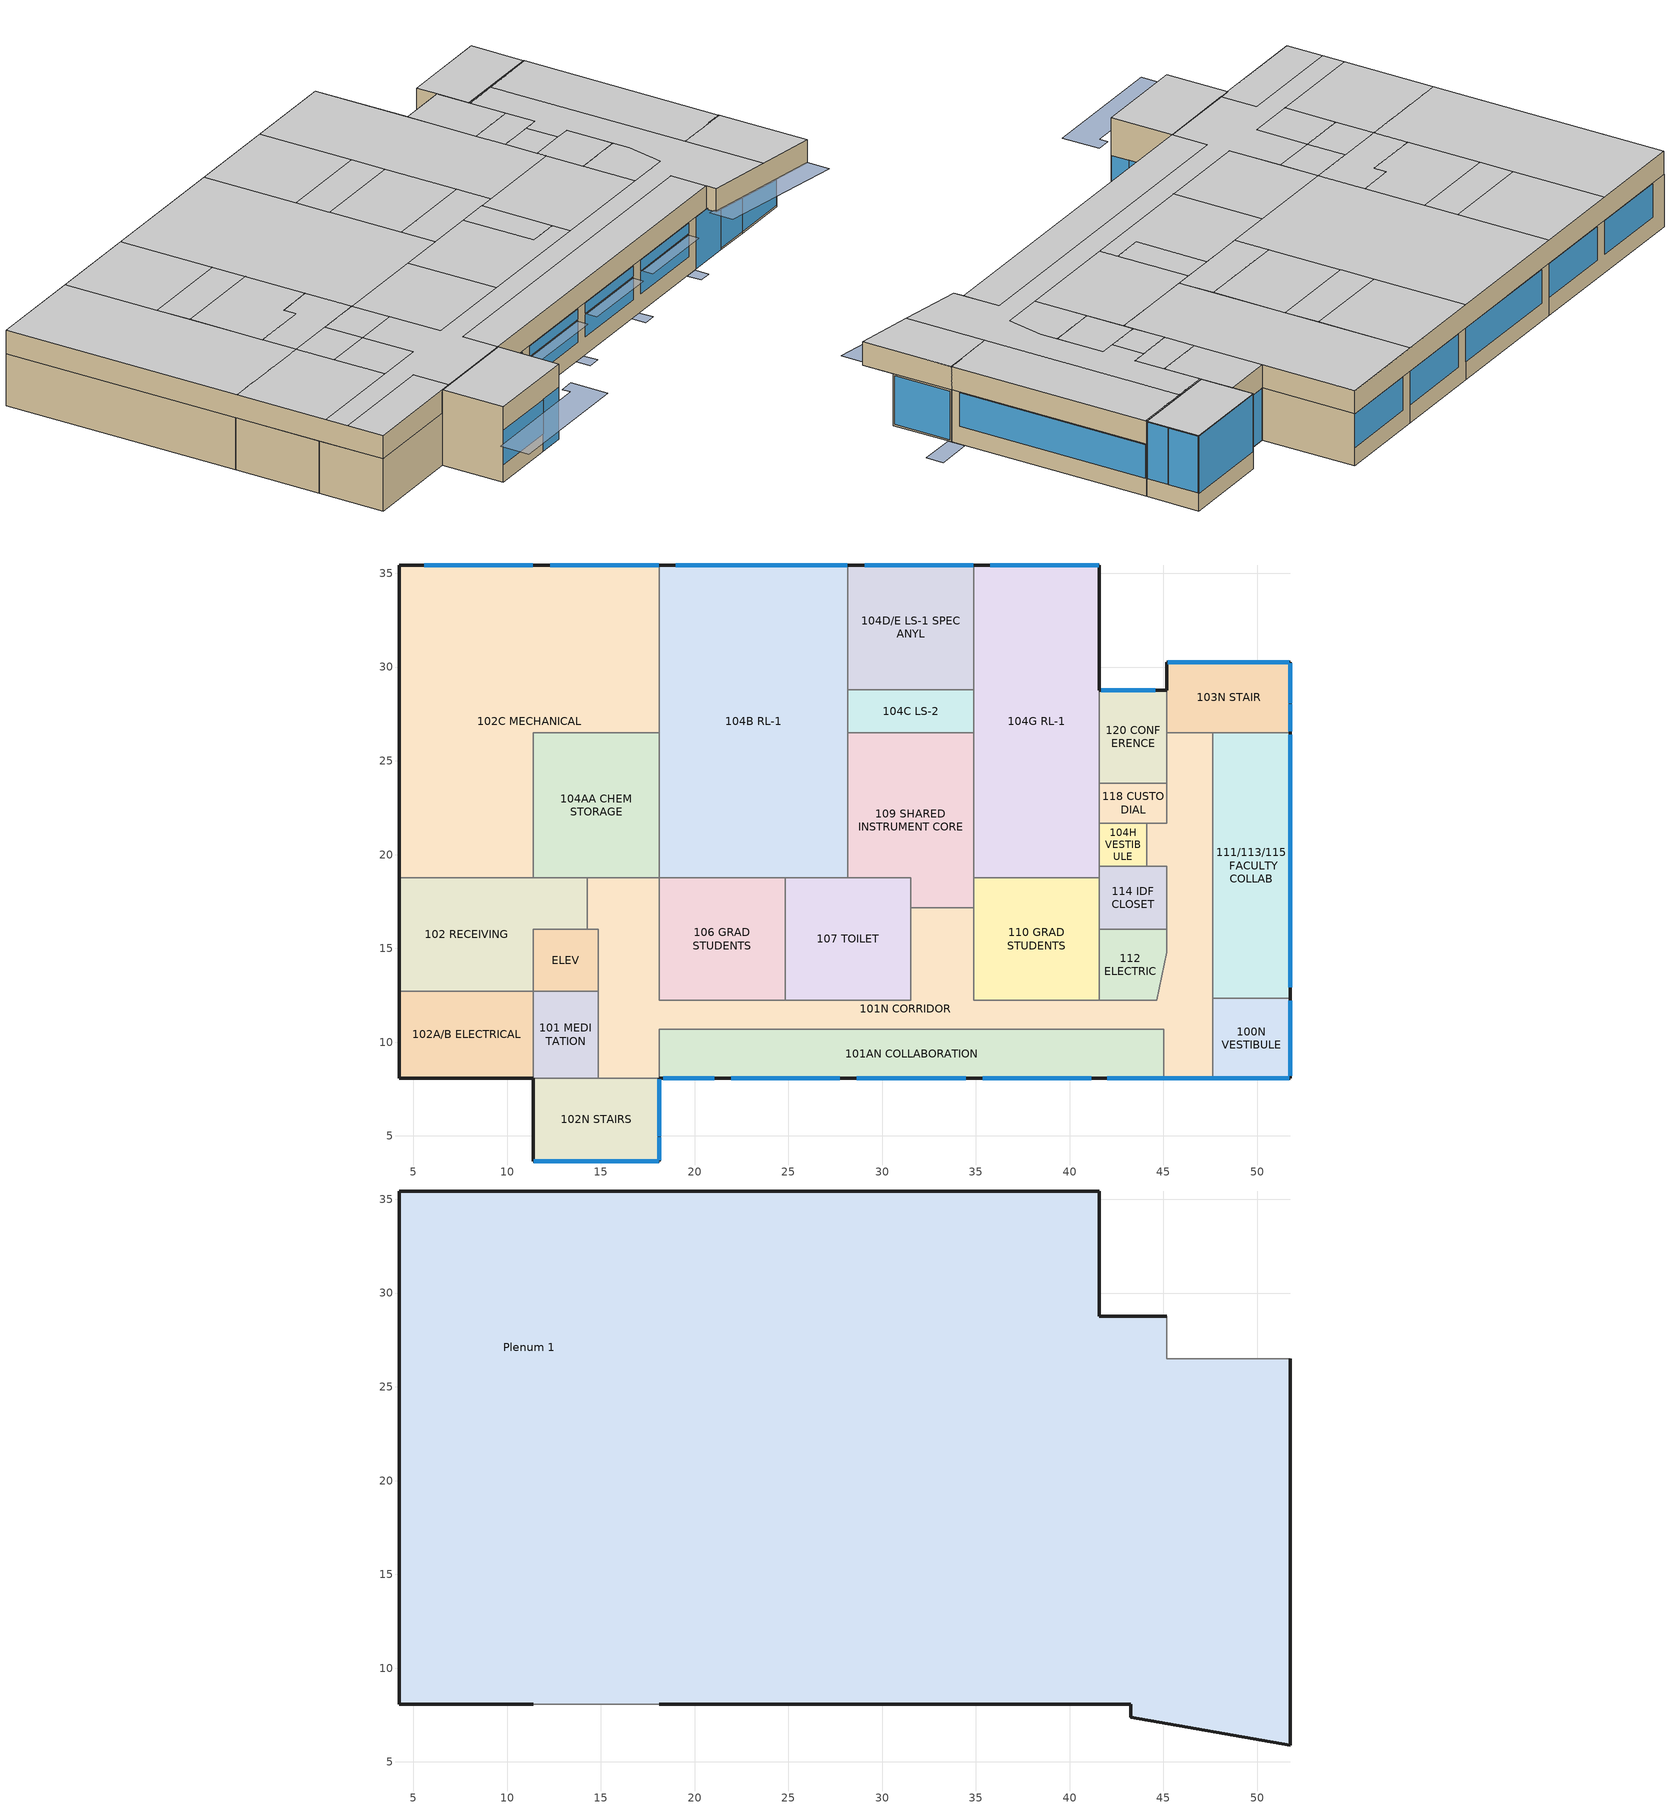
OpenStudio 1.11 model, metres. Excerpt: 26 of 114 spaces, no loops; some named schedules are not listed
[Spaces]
102N STAIRS
 floor ground: 18.11,8.09 18.11,3.66 11.41,3.66 11.41,8.09 z0
 wall outside: 11.41,8.09 11.41,3.66 18.11,3.66 18.11,8.09 z0:5.28
 wall to 101 MEDITATION: 14.85,8.09 11.41,8.09 z0:3.66
 wall to 101N CORRIDOR: 18.11,8.09 14.85,8.09 z0:3.66
 wall to Plenum 1: 18.11,8.09 11.41,8.09 z3.66:5.28
 window: 11.42,3.66 16.2,3.66 z1.23:3.64; 16.22,3.66 18.1,3.66 z0.01:3.64; 18.11,3.71 18.11,4.93 / 18.11,4.98 18.11,8.04 z0.1:2.64
 ceiling to 202N STAIR: 18.11,3.66 18.11,8.09 11.41,8.09 11.41,3.66 z5.28
102A/B ELECTRICAL
 floor ground: 11.41,12.72 11.41,8.09 4.24,8.09 4.24,12.72 z0
 wall outside: 4.24,12.72 4.24,8.09 11.41,8.09 z0:3.66
 wall to 102 RECEIVING: 11.41,12.72 4.24,12.72 z0:3.66
 wall to 101 MEDITATION: 11.41,8.09 11.41,12.72 z0:3.66
101 MEDITATION
 floor ground: 14.85,12.72 14.85,8.09 11.41,8.09 11.41,12.72 z0
 wall to ELEV: 14.85,12.72 11.41,12.72 z0:3.66
 wall to 101N CORRIDOR: 14.85,8.09 14.85,12.72 z0:3.66
101N CORRIDOR
 floor ground: 47.62,26.49 47.62,8.09 45.02,8.09 45.02,10.68 18.11,10.68 18.11,8.09 14.85,8.09 14.85,16.02 14.29,16.02 14.29,18.76 18.11,18.76 18.11,12.24 31.51,12.24 31.51,17.18 34.88,17.18 34.88,12.24 44.63,12.24 45.18,14.8 45.18,19.37 44.11,19.37 44.11,21.68 45.18,21.68 45.18,26.49 z0
 wall outside: 45.02,8.09 47.62,8.09 z0:3.66
 wall to 110 GRAD STUDENTS: 41.58,12.24 34.88,12.24 34.88,17.18 z0:3.66
 wall to 112 ELECTRIC: 45.18,16.02 45.18,14.8 44.63,12.24 41.58,12.24 z0:3.66
 wall to 120 CONFERENCE: 45.18,26.49 45.18,23.81 z0:3.66
 wall to 103N STAIR: 47.62,26.49 45.18,26.49 z0:3.66
 wall to 111/113/115 FACULTY COLLAB: 47.62,12.33 47.62,26.49 z0:3.66
 wall to 101AN COLLABORATION: 18.11,8.09 18.11,10.68 45.02,10.68 45.02,8.09 z0:3.66
 wall to ELEV: 14.29,16.02 14.85,16.02 14.85,12.72 z0:3.66
 wall to 102 RECEIVING: 14.29,18.76 14.29,16.02 z0:3.66
 wall to 104AA CHEM STORAGE: 18.11,18.76 14.29,18.76 z0:3.66
 wall to 106 GRAD STUDENTS: 24.84,12.24 18.11,12.24 18.11,18.76 z0:3.66
 wall to 107 TOILET: 31.51,17.18 31.51,12.24 24.84,12.24 z0:3.66
 wall to 118 CUSTODIAL: 45.18,23.81 45.18,21.68 44.11,21.68 z0:3.66
 wall to 104H VESTIBULE: 44.11,21.68 44.11,19.37 z0:3.66
 wall to 114 IDF CLOSET: 44.11,19.37 45.18,19.37 45.18,16.02 z0:3.66
 wall to 100N VESTIBULE: 47.62,8.09 47.62,12.33 z0:3.66
 wall to 109 SHARED INSTRUMENT CORE: 34.88,17.18 31.51,17.18 z0:3.66
 window: 45.05,8.09 47.62,8.09 z0.13:3.63
101AN COLLABORATION
 floor ground: 45.02,10.68 45.02,8.09 18.11,8.09 18.11,10.68 z0
 wall outside: 18.11,8.09 45.02,8.09 z0:3.66
 window: 35.36,8.09 41.15,8.09 / 28.65,8.09 34.45,8.09 / 21.95,8.09 27.74,8.09 / 18.32,8.09 21.03,8.09 z1.27:2.79; 42.01,8.09 45.01,8.09 z0.01:3.64
 window (GL-2 Curtain Wall -Frit): 18.32,8.09 21.03,8.09 z2.89:3.58; 28.65,8.09 34.45,8.09 / 35.36,8.09 41.15,8.09 / 21.95,8.09 27.74,8.09 z2.89:3.6
100N VESTIBULE
 floor ground: 51.77,12.33 51.77,8.09 47.62,8.09 47.62,12.33 z0
 wall outside: 47.62,8.09 51.77,8.09 51.77,12.33 z0:3.66
 wall to 111/113/115 FACULTY COLLAB: 51.77,12.33 50.55,12.33 47.62,12.33 z0:3.66
 window: 47.62,8.09 51.7,8.09 z0.13:3.63; 51.77,8.21 51.77,12.2 z0.13:3.53
106 GRAD STUDENTS
 floor ground: 24.84,18.76 24.84,12.24 18.11,12.24 18.11,18.76 z0
 wall to 107 TOILET: 24.84,12.24 24.84,18.76 z0:3.66
 wall to 104B RL-1: 24.84,18.76 18.11,18.76 z0:3.66
107 TOILET
 floor ground: 31.51,18.76 31.51,12.24 24.84,12.24 24.84,18.76 z0
 wall to 104B RL-1: 28.17,18.76 24.84,18.76 z0:3.66
 wall to 109 SHARED INSTRUMENT CORE: 31.51,17.18 31.51,18.76 28.17,18.76 z0:3.66
110 GRAD STUDENTS
 floor ground: 41.58,18.76 41.58,12.24 34.88,12.24 34.88,18.76 z0
 wall to 112 ELECTRIC: 41.58,12.24 41.58,16.02 z0:3.66
 wall to 104G RL-1: 41.58,18.76 34.88,18.76 z0:3.66
 wall to 114 IDF CLOSET: 41.58,16.02 41.58,18.76 z0:3.66
 wall to 109 SHARED INSTRUMENT CORE: 34.88,18.76 34.88,17.18 z0:3.66
111/113/115 FACULTY COLLAB
 floor ground: 51.77,26.49 51.77,12.33 47.62,12.33 47.62,26.49 z0
 wall outside: 51.77,12.33 51.77,26.49 z0:3.66
 wall to 103N STAIR: 51.77,26.49 47.62,26.49 z0:3.66
 window: 51.77,12.94 51.77,26.38 z1.27:3.6
102 RECEIVING
 floor ground: 14.29,18.76 14.29,16.02 11.41,16.02 11.41,12.72 4.24,12.72 4.24,18.76 z0
 wall outside: 4.24,18.76 4.24,12.72 z0:3.66
 wall to 102C MECHANICAL: 11.41,18.76 4.24,18.76 z0:3.66
 wall to 104AA CHEM STORAGE: 14.29,18.76 11.41,18.76 z0:3.66
 wall to ELEV: 11.41,12.72 11.41,16.02 14.29,16.02 z0:3.66
ELEV
 floor ground (ExtSlabCarpet 4in ClimateZone 1-8): 14.85,16.02 14.85,12.72 11.41,12.72 11.41,16.02 z0
114 IDF CLOSET
 floor ground: 45.18,19.37 45.18,16.02 41.58,16.02 41.58,19.37 z0
 wall to 104G RL-1: 41.58,19.37 41.58,18.76 z0:3.66
 wall to 112 ELECTRIC: 41.58,16.02 45.18,16.02 z0:3.66
 wall to 104H VESTIBULE: 44.11,19.37 41.58,19.37 z0:3.66
102C MECHANICAL
 floor ground: 18.11,35.44 18.11,26.49 11.41,26.49 11.41,18.76 4.24,18.76 4.24,35.44 z0
 wall outside: 18.11,35.44 4.24,35.44 4.24,18.76 z0:3.66
 wall to 104AA CHEM STORAGE: 11.41,18.76 11.41,26.49 18.11,26.49 z0:3.66
 wall to 104B RL-1: 18.11,26.49 18.11,35.44 z0:3.66
 window (GL-1A Curtain Wall -North): 18.09,35.44 12.3,35.44 / 11.38,35.44 5.59,35.44 z1.27:3.6
104AA CHEM STORAGE
 floor ground (ExtSlabCarpet 4in ClimateZone 1-8): 18.11,26.49 18.11,18.76 11.41,18.76 11.41,26.49 z0
 wall to 104B RL-1: 18.11,18.76 18.11,26.49 z0:3.66
104B RL-1
 floor ground: 18.11,35.44 28.17,35.44 28.17,18.76 18.11,18.76 z0
 wall outside: 28.17,35.44 18.11,35.44 z0:3.66
 wall to 104D/E LS-1 SPEC ANYL: 28.17,28.79 28.17,35.44 z0:3.66
 wall to 104C LS-2: 28.17,26.49 28.17,28.79 z0:3.66
 wall to 109 SHARED INSTRUMENT CORE: 28.17,18.76 28.17,26.49 z0:3.66
 window (GL-1A Curtain Wall -North): 28.14,35.44 19,35.44 z1.27:3.6
109 SHARED INSTRUMENT CORE
 floor ground (ExtSlabCarpet 4in ClimateZone 1-8): 34.88,26.49 34.88,17.18 31.51,17.18 31.51,18.76 28.17,18.76 28.17,26.49 z0
 wall to 104C LS-2: 34.88,26.49 28.17,26.49 z0:3.66
 wall to 104G RL-1: 34.88,18.76 34.88,26.49 z0:3.66
104G RL-1
 floor ground: 41.58,35.44 41.58,18.76 34.88,18.76 34.88,35.44 z0
 wall outside: 41.58,28.76 41.58,35.44 34.88,35.44 z0:3.66
 wall to 104C LS-2: 34.88,28.79 34.88,26.49 z0:3.66
 wall to 104D/E LS-1 SPEC ANYL: 34.88,35.44 34.88,28.79 z0:3.66
 wall to 120 CONFERENCE: 41.58,23.81 41.58,28.76 z0:3.66
 wall to 104H VESTIBULE: 41.58,19.37 41.58,21.68 z0:3.66
 wall to 118 CUSTODIAL: 41.58,21.68 41.58,23.81 z0:3.66
 window (GL-1A Curtain Wall -North): 41.56,35.44 35.76,35.44 z1.27:3.6
104H VESTIBULE
 floor ground (ExtSlabCarpet 4in ClimateZone 1-8): 44.11,21.68 44.11,19.37 41.58,19.37 41.58,21.68 z0
 wall to 118 CUSTODIAL: 44.11,21.68 41.58,21.68 z0:3.66
104C LS-2
 floor ground (ExtSlabCarpet 4in ClimateZone 1-8): 34.88,28.79 34.88,26.49 28.17,26.49 28.17,28.79 z0
 wall to 104D/E LS-1 SPEC ANYL: 34.88,28.79 28.17,28.79 z0:3.66
120 CONFERENCE
 floor ground: 45.18,28.76 45.18,23.81 41.58,23.81 41.58,28.76 z0
 wall outside: 45.18,28.76 41.58,28.76 z0:3.66
 wall to 118 CUSTODIAL: 41.58,23.81 45.18,23.81 z0:3.66
 wall to 103N STAIR: 45.18,26.49 45.18,28.76 z0:3.66
 window (GL-1A Curtain Wall -North): 44.57,28.76 41.68,28.76 z0.01:3.64
103N STAIR
 floor ground: 51.77,30.26 51.77,26.49 45.18,26.49 45.18,30.26 z0
 wall outside: 51.77,26.49 51.77,30.26 45.18,30.26 45.18,28.76 z0:5.28
 wall to Plenum 1: 45.18,28.76 45.18,26.49 51.77,26.49 z3.66:5.28
 window: 51.72,30.26 45.23,30.26 z1.22:5.23; 51.77,28.08 51.77,30.21 z1.27:5.23
 window (GL-2 Curtain Wall -Frit): 51.77,26.57 51.77,28.03 z1.27:5.23
 ceiling to 203N STAIR: 51.77,26.49 51.77,30.26 45.18,30.26 45.18,26.49 z5.28
104D/E LS-1 SPEC ANYL
 floor ground: 34.88,35.44 34.88,28.79 28.17,28.79 28.17,35.44 z0
 wall outside: 34.88,35.44 28.17,35.44 z0:3.66
 window (GL-1A Curtain Wall -North): 34.85,35.44 29.06,35.44 z1.27:3.6
118 CUSTODIAL
 floor ground: 45.18,23.81 45.18,21.68 41.58,21.68 41.58,23.81 z0
112 ELECTRIC
 floor ground: 45.18,16.02 45.18,14.8 44.63,12.24 41.58,12.24 41.58,16.02 z0
Plenum 1
 floor outside: 51.77,8.09 51.77,5.88 43.26,7.38 43.26,8.09 z3.66
 floor to 104G RL-1: 41.58,35.44 41.58,18.76 34.88,18.76 34.88,35.44 z3.66
 floor to 110 GRAD STUDENTS: 41.58,18.76 41.58,12.24 34.88,12.24 34.88,18.76 z3.66
 floor to 102 RECEIVING: 14.29,18.76 14.29,16.02 11.41,16.02 11.41,12.72 4.24,12.72 4.24,18.76 z3.66
 floor to 102A/B ELECTRICAL: 11.41,12.72 11.41,8.09 4.24,8.09 4.24,12.72 z3.66
 floor to 111/113/115 FACULTY COLLAB: 51.77,26.49 51.77,12.33 47.62,12.33 47.62,26.49 z3.66
 floor to 102C MECHANICAL: 18.11,35.44 18.11,26.49 11.41,26.49 11.41,18.76 4.24,18.76 4.24,35.44 z3.66
 floor to 109 SHARED INSTRUMENT CORE: 34.88,26.49 34.88,17.18 31.51,17.18 31.51,18.76 28.17,18.76 28.17,26.49 z3.66
 floor to 107 TOILET: 31.51,18.76 31.51,12.24 24.84,12.24 24.84,18.76 z3.66
 floor to 106 GRAD STUDENTS: 24.84,18.76 24.84,12.24 18.11,12.24 18.11,18.76 z3.66
 floor to 104C LS-2: 34.88,28.79 34.88,26.49 28.17,26.49 28.17,28.79 z3.66
 floor to 100N VESTIBULE: 51.77,12.33 51.77,8.09 47.62,8.09 47.62,12.33 z3.66
 floor to 104D/E LS-1 SPEC ANYL: 28.17,35.44 34.88,35.44 34.88,28.79 28.17,28.79 z3.66
 floor to 104B RL-1: 28.17,35.44 28.17,18.76 18.11,18.76 18.11,35.44 z3.66
 floor to 104AA CHEM STORAGE: 18.11,26.49 18.11,18.76 11.41,18.76 11.41,26.49 z3.66
 floor to ELEV: 14.85,16.02 14.85,12.72 11.41,12.72 11.41,16.02 z3.66
 floor to 112 ELECTRIC: 45.18,16.02 45.18,14.8 44.63,12.24 41.58,12.24 41.58,16.02 z3.66
 floor to 114 IDF CLOSET: 45.18,19.37 45.18,16.02 41.58,16.02 41.58,19.37 z3.66
 floor to 120 CONFERENCE: 45.18,28.76 45.18,23.81 41.58,23.81 41.58,28.76 z3.66
 floor to 118 CUSTODIAL: 45.18,23.81 45.18,21.68 41.58,21.68 41.58,23.81 z3.66
 floor to 101N CORRIDOR: 18.11,18.76 18.11,8.09 14.85,8.09 14.85,16.02 14.29,16.02 14.29,18.76 z3.66; 47.62,26.49 47.62,8.09 45.02,8.09 45.02,10.68 18.11,10.68 18.11,12.24 31.51,12.24 31.51,17.18 34.88,17.18 34.88,12.24 44.63,12.24 45.18,14.8 45.18,19.37 44.11,19.37 44.11,21.68 45.18,21.68 45.18,26.49 z3.66
 floor to 104H VESTIBULE: 44.11,21.68 44.11,19.37 41.58,19.37 41.58,21.68 z3.66
 floor to 101 MEDITATION: 14.85,12.72 14.85,8.09 11.41,8.09 11.41,12.72 z3.66
 floor to 101AN COLLABORATION: 45.02,10.68 45.02,8.09 18.11,8.09 18.11,10.68 z3.66
 wall outside: 51.77,12.33 51.77,26.49 / 18.11,8.09 43.26,8.09 / 45.18,28.76 41.58,28.76 41.58,35.44 4.24,35.44 4.24,8.09 11.41,8.09 z3.66:5.28
 wall outside (Above-Grade Exterior Wall): 43.26,8.09 43.26,7.38 51.77,5.88 51.77,12.33 z3.66:5.28
 ceiling to 201/203 STUDY ROOM: 12.21,8.09 12.21,10.68 4.24,10.68 4.24,8.09 z5.28
 ceiling to 204N/P LS-1: 34.88,28.8 34.88,35.44 28.17,35.44 28.17,28.8 z5.28
 ceiling to 207/208 TOILET: 33.76,12.24 33.76,13.56 31.52,13.56 31.52,18.69 24.84,18.69 24.84,12.24 z5.28
 ceiling to 213/215/217 FACULTY COLLAB: 50.55,12.28 50.55,12.33 51.77,12.33 51.77,26.38 47.68,26.38 47.68,12.28 z5.28; 50.55,12.28 51.77,12.28 51.77,12.33 50.55,12.33 z5.28
 ceiling to 211 FACULTY CONFERENCE: 51.77,5.88 51.77,12.28 47.68,12.28 47.68,6.6 z5.28
 ceiling to 203N STAIR: 51.77,26.38 51.77,26.49 45.18,26.49 45.18,26.38 z5.28
 ceiling to 201N CORRIDOR: 47.68,6.6 47.68,26.38 45.18,26.38 45.18,21.68 44.11,21.68 44.11,19.37 45.18,19.37 45.18,14.8 44.63,12.24 18.11,12.24 18.11,15.93 14.85,15.93 14.85,12.24 4.24,12.24 4.24,10.68 12.21,10.68 12.21,8.09 18.11,8.09 18.11,10.68 43.26,10.68 43.26,7.38 z5.28
 ceiling to 220 FACULTY COLLAB: 45.18,23.81 45.18,28.76 41.58,28.76 41.58,23.81 z5.28
 ceiling to 218 CUSTODIAL: 45.18,21.68 45.18,23.81 41.58,23.81 41.58,21.68 z5.28
 ceiling to ELEV2: 11.41,12.24 14.85,12.24 14.85,15.93 11.41,15.93 z5.28
 ceiling to 204M LS-2: 34.88,26.38 34.88,28.8 28.17,28.8 28.17,26.38 z5.28
 ceiling to 2XA SHAFT: 14.85,15.93 14.85,18.69 11.41,18.69 11.41,15.93 z5.28
 ceiling to 204I/H RL-1: 28.17,18.69 28.17,35.44 18.11,35.44 18.11,18.69 z5.28
 ceiling to 201AN COLLAB: 43.26,8.09 43.26,10.68 18.11,10.68 18.11,8.09 z5.28
 ceiling to 202 GRAD STUDENTS: 4.24,12.24 11.41,12.24 11.41,18.69 4.24,18.69 z5.28
 ceiling to 204J LS-2: 34.88,18.69 34.88,21.14 28.17,21.14 28.17,18.69 z5.28
 ceiling to 204K/L LS-1: 34.88,21.14 34.88,26.38 28.17,26.38 28.17,21.14 z5.28
 ceiling to 204C LS-2: 18.11,18.69 18.11,22.06 15.47,22.06 15.47,21.14 11.41,21.14 11.41,18.69 z5.28
 ceiling to 212 ELECTRIC: 44.63,12.24 45.18,14.8 45.18,16.02 41.58,16.02 41.58,12.24 z5.28
 ceiling to 204D LC-1: 15.47,21.14 15.47,22.06 18.11,22.06 18.11,26.38 11.41,26.38 11.41,21.14 z5.28
 ceiling to 204F/G LS-1: 18.11,28.8 18.11,35.44 11.41,35.44 11.41,28.8 z5.28
 ceiling to 204E LS-2: 18.11,26.38 18.11,28.8 11.41,28.8 11.41,26.38 z5.28
 ceiling to 206 GRAD STUDENTS: 24.84,12.24 24.84,18.69 18.11,18.69 18.11,12.24 z5.28
 ceiling to 204S VESTIBULE: 44.11,19.37 44.11,21.68 41.58,21.68 41.58,19.37 z5.28
 ceiling to 214 IDF CLOSET: 45.18,16.02 45.18,19.37 41.58,19.37 41.58,16.02 z5.28
 ceiling to 204R/Q RL-1: 41.58,18.69 41.58,35.44 34.88,35.44 34.88,18.69 z5.28
 ceiling to 2x SHAFT: 33.76,13.56 33.76,18.69 31.52,18.69 31.52,13.56 z5.28
 ceiling to 210 GRAD STUDENTS: 41.58,12.24 41.58,18.69 33.76,18.69 33.76,12.24 z5.28
 ceiling to 204 VESTIBULE: 18.11,15.93 18.11,18.69 14.85,18.69 14.85,15.93 z5.28
 ceiling to 204B RL-1: 11.41,18.69 11.41,35.44 4.24,35.44 4.24,18.69 z5.28
shading: 19.18,0.78 19.18,3.43 18.13,3.43 18.13,2.8 9.65,2.8 9.65,0.78 z3.54; 20.73,7.18 20.73,8.07 18.21,8.07 18.21,7.18 z2.95; 27.43,7.18 27.43,8.07 21.85,8.07 21.85,7.18 z2.95; 21.75,8.07 21.75,7.06 20.83,7.06 20.83,8.07 z0; 28.45,8.07 28.45,7.06 27.54,7.06 27.54,8.07 z0; 35.16,8.07 35.16,7.06 34.24,7.06 34.24,8.07 z0; 41.86,8.07 41.86,7.06 40.95,7.06 40.95,8.07 z0; 34.14,7.18 34.14,8.07 28.55,8.07 28.55,7.18 z2.95; 40.85,7.18 40.85,8.07 35.26,8.07 35.26,7.18 z2.95; 51.6,4.21 51.6,5.86 42.7,7.5 42.7,5.85 z3.79; 54.41,13.31 54.41,12.09 51.78,12.09 51.78,13.31 z0
[Building]
Building 1: Space Type=OpenOffice - CZ4-8; Default Construction Set=CSU Construction Sets 1
[ClimateZones]
Climate Zone Institution Name 1=ASHRAE; Climate Zone Document Name 1=ANSI/ASHRAE Standard 169; Climate Zone Document Year 1=2006; Climate Zone Value 1=5B; Climate Zone Institution Name 2=CEC; Climate Zone Document Name 2=California Climate Zone Descriptions; Climate Zone Document Year 2=1995
[Site]
Fort Collins  Awos: Latitude {deg}=40.45; Longitude {deg}=-105.02; Time Zone {hr}=-7; Elevation {m}=1529
[SizingPeriod:DesignDay] Barometric Pressure {Pa}=84255; Sky Clearness=0; Rain Indicator=0; Snow Indicator=0; Day of Month=21; Daylight Saving Time Indicator=0; Humidity Indicating Type=Wetbulb; Dry-Bulb Temperature Range Modifier Type=DefaultMultipliers
Name | Maximum Dry-Bulb Temperature {C} | Daily Dry-Bulb Temperature Range {deltaC} | Humidity Indicating Conditions at Maximum Dry-Bulb | Wind Speed {m/s} | Wind Direction {deg} | Month | Day Type | Solar Model Indicator | ASHRAE Taub | ASHRAE Taud
Fort Collins  Awos Ann Clg .4% Condns WB=>MDB | 36.67 | 15.7 | 18.2 | 4.1 | 150 | 7 | SummerDesignDay | ASHRAETau | 0.431 | 2.008
Fort Collins  Awos Ann Htg 99.6% Condns DB | -20.56 | 0 | -20.56 | 2.2 | 70 | 1 | WinterDesignDay | ASHRAEClearSky
[Construction]
ExtSlabCarpet 4in ClimateZone 1-8: MAT-CC05 4 HW CONCRETE, CP02 CARPET PAD, Floor Insulation
Interior Floor: F16 Acoustic tile, F05 Ceiling air space resistance, M11 100mm lightweight concrete
Interior Wall: G01a 19mm gypsum board, F04 Wall air space resistance, G01a 19mm gypsum board
Interior Ceiling: M11 100mm lightweight concrete, F05 Ceiling air space resistance, F16 Acoustic tile
Exterior Door: F08 Metal surface, I01 25mm insulation board
Interior Window: Clear 3mm
Interior Door; Interior Partition: G05 25mm wood
Roof R-30: Roof Membrane 1, Roof Insulation [24], Metal Decking 1
Above-Grade Exterior Wall: Limestone Marble or Granite - 1/2 in. - 180 lb/ft3, F04 Wall air space resistance 1, Cellular Polyisocyanurate - Gaspermeable Facers - 2 1/2 in., 1/2IN Gypsum, 1/2IN Gypsum
Exposed Floor: Floor Insulation, 8IN Concrete HW, CP02 CARPET PAD
GL-1A Curtain Wall -North: GL-1A Aluminum Curtain Wall
GL-1B Curtain Wall -SouthEastWest: GL-1B Aluminum Curtain Wall
GL-2 Curtain Wall -Frit: GL-2 Aluminum Curtain Wall
[Material]
Name | Roughness | Thickness {m} | Conductivity {W/m-K} | Density {kg/m3} | Specific Heat {J/kg-K} | Thermal Absorptance | Solar Absorptance | Visible Absorptance
MAT-CC05 4 HW CONCRETE | Rough | 0.1016 | 1.311 | 2240 | 836.8 | 0.9 | 0.85 | 0.85
8IN Concrete HW | MediumRough | 0.2033 | 1.7296 | 2243 | 837 | 0.9 | 0.65 | 0.65
1/2IN Gypsum | Smooth | 0.0127 | 0.16 | 784.9 | 830 | 0.9 | 0.4 | 0.4
F16 Acoustic tile | MediumSmooth | 0.0191 | 0.06 | 368 | 590 | 0.9 | 0.3 | 0.3
M11 100mm lightweight concrete | MediumRough | 0.1016 | 0.53 | 1280 | 840 | 0.9 | 0.5 | 0.5
G01a 19mm gypsum board | MediumSmooth | 0.019 | 0.16 | 800 | 1090 | 0.9 | 0.4 | 0.4
F08 Metal surface | Smooth | 0.0008 | 45.28 | 7824 | 500 | 0.9 | 0.7 | 0.7
I01 25mm insulation board | MediumRough | 0.0254 | 0.03 | 43 | 1210 | 0.9 | 0.6 | 0.6
G05 25mm wood | MediumSmooth | 0.0254 | 0.15 | 608 | 1630 | 0.9 | 0.5 | 0.5
Roof Insulation [24] | MediumRough | 0.255778 | 0.049 | 265 | 836.8 | 0.9 | 0.7 | 0.7
Roof Membrane 1 | VeryRough | 0.0095 | 0.16 | 1121.29 | 1460 | 0.9 | 0.7 | 0.7
Metal Decking 1 | MediumSmooth | 0.001524 | 45.006 | 7680 | 418.4 | 0.9 | 0.7 | 0.3
Cellular Polyisocyanurate - Gaspermeable Facers - 2 1/2 in. | Rough | 0.09144 | 0.0245 | 32 | 920
Limestone Marble or Granite - 1/2 in. - 180 lb/ft3 | MediumRough | 0.0127 | 4.3 | 2883.323 | 790 | 0.9
Floor Insulation | MediumRough | 0.14 | 0.035 | 265 | 836.8 | 0.9 | 0.7 | 0.7
[Material:NoMass]
CP02 CARPET PAD: Roughness=Smooth; Thermal Resistance {m2-K/W}=0.1; Thermal Absorptance=0.9; Solar Absorptance=0.8; Visible Absorptance=0.8
[Material:AirGap]
Name | Thermal Resistance {m2-K/W}
F05 Ceiling air space resistance | 0.18
F04 Wall air space resistance; F04 Wall air space resistance 1 | 0.15
[WindowMaterial:Glazing]
Clear 3mm: Optical Data Type=SpectralAverage; Thickness {m}=0.003; Solar Transmittance at Normal Incidence=0.837; Front Side Solar Reflectance at Normal Incidence=0.075; Back Side Solar Reflectance at Normal Incidence=0; Visible Transmittance at Normal Incidence=0.898; Front Side Visible Reflectance at Normal Incidence=0.081; Back Side Visible Reflectance at Normal Incidence=0; Infrared Transmittance at Normal Incidence=0; Front Side Infrared Hemispherical Emissivity=0.84; Back Side Infrared Hemispherical Emissivity=0.84; Conductivity {W/m-K}=0.9; Dirt Correction Factor for Solar and Visible Transmittance=1; Solar Diffusing=No
[DefaultConstructionSet]
CSU Construction Sets 1: Default Exterior Surface Constructions=Default Surface Constructions 13; Default Interior Surface Constructions=Default Surface Constructions 14; Default Ground Contact Surface Constructions=Default Surface Constructions 15; Default Exterior SubSurface Constructions=Default Sub Surface Constructions 11; Default Interior SubSurface Constructions=Default Sub Surface Constructions 10; Interior Partition Construction=Interior Partition
[DefaultSurfaceConstructions]
Name | Floor Construction | Wall Construction | Roof Ceiling Construction
Default Surface Constructions 13 | Exposed Floor | Above-Grade Exterior Wall | Roof R-30
Default Surface Constructions 14 | Interior Floor | Interior Wall | Interior Ceiling
Default Surface Constructions 15 | ExtSlabCarpet 4in ClimateZone 1-8 | ExtSlabCarpet 4in ClimateZone 1-8 | ExtSlabCarpet 4in ClimateZone 1-8
[DefaultSubSurfaceConstructions]
Name | Fixed Window Construction | Operable Window Construction | Door Construction | Tubular Daylight Dome Construction | Tubular Daylight Diffuser Construction
Default Sub Surface Constructions 10 | Interior Window | Interior Window | Interior Door
Default Sub Surface Constructions 11 | GL-1B Curtain Wall -SouthEastWest | GL-1B Curtain Wall -SouthEastWest | Exterior Door | Interior Window | Interior Window
[WindowMaterial:SimpleGlazingSystem] U-Factor {W/m2-K}=2.42462
Name | Solar Heat Gain Coefficient | Visible Transmittance
GL-1A Aluminum Curtain Wall | 0.22 | 0.38
GL-1B Aluminum Curtain Wall | 0.3 | 0.48
GL-2 Aluminum Curtain Wall | 0.2 | 0.2
[DesignSpecification:OutdoorAir]
189.1-2009 - Office - ClosedOffice - CZ4-8 Ventilation; 189.1-2009 - Office - Conference - CZ4-8 Ventilation; 189.1-2009 - Office - OpenOffice - CZ4-8 Ventilation: Outdoor Air Method=Sum; Outdoor Air Flow per Person {m3/s-person}=0.00943895
189.1-2009 - Office - Corridor - CZ4-8 Ventilation; 189.1-2009 - Office - Stair - CZ4-8 Ventilation; 189.1-2009 - Office - Storage - CZ4-8 Ventilation: Outdoor Air Method=Sum; Outdoor Air Flow per Floor Area {m3/s-m2}=0.000254
189.1-2009 - Office - Restroom - CZ4-8 Ventilation: Outdoor Air Method=Sum; Outdoor Air Flow per Floor Area {m3/s-m2}=0.0048768
Lab Ventilation: Outdoor Air Method=Sum; Outdoor Air Flow per Person {m3/s-person}=0; Outdoor Air Flow Air Changes per Hour {1/hr}=12; Outdoor Air Flow Rate Fraction Schedule=Fume Hood Diversity Schedule
TZ: 100N VESTIBULE Ventilation; TZ: 101N CORRIDOR - Plus Ventilation; TZ: 102A/B ELECTRICAL Ventilation; TZ: 102C MECHANICAL Ventilation; TZ: 102N STAIRS Ventilation; TZ: 103N STAIR Ventilation; TZ: 112 ELECTRIC Ventilation; TZ: 114 IDF CLOSET Ventilation; TZ: ELEV Ventilation; TZ: Plenum 1 Ventilation: Outdoor Air Flow per Floor Area {m3/s-m2}=0
TZ: 101 MEDITATION Ventilation: Outdoor Air Flow per Floor Area {m3/s-m2}=0.0020674
TZ: 101AN COLLABORATION Ventilation: Outdoor Air Flow per Floor Area {m3/s-m2}=0.00486787
TZ: 102 RECEIVING Ventilation: Outdoor Air Flow per Floor Area {m3/s-m2}=0.000645696
TZ: 104AA CHEM STORAGE - Plus Ventilation: Outdoor Air Flow per Floor Area {m3/s-m2}=0.0191414
TZ: 104D/E LS-1 SPEC ANYL Ventilation: Outdoor Air Flow per Floor Area {m3/s-m2}=0.0107875
TZ: 104G RL-1 - Plus Ventilation: Outdoor Air Flow per Floor Area {m3/s-m2}=0.021098
TZ: 106 GRAD STUDENTS Ventilation: Outdoor Air Flow per Floor Area {m3/s-m2}=0.00188213
TZ: 107 TOILET Ventilation: Outdoor Air Flow per Floor Area {m3/s-m2}=0.000326313
TZ: 109 SHARED INSTRUMENT CORE Ventilation: Outdoor Air Flow per Floor Area {m3/s-m2}=0.00537196
TZ: 110 GRAD STUDENTS Ventilation: Outdoor Air Flow per Floor Area {m3/s-m2}=0.00188522
TZ: 111/113/115 FACULTY COLLAB Ventilation: Outdoor Air Flow per Floor Area {m3/s-m2}=0.00325348
TZ: 120 CONFERENCE Ventilation: Outdoor Air Flow per Floor Area {m3/s-m2}=0.0035759
[ThermostatSetpoint:DualSetpoint]
Name | Heating Setpoint Temperature Schedule | Cooling Setpoint Temperature Schedule
Zone 010 Conference Room Thermostat; Thermostat Setpoint Dual Setpoint 2; Thermostat Setpoint Dual Setpoint 5 | Conference HtgSetp | Conference ClgSetp
Zone 005 Stairs NE Thermostat; Zone 009 Stairs South Thermostat; Zone 024 Corridor Thermostat; Thermostat Setpoint Dual Setpoint 10 | Corridor HtgSetp | Corridor ClgSetp
Zone 011 Electrical Thermostat; Zone 001 Mechanical Thermostat; Zone 012 Receiving Thermostat; Thermostat Setpoint Dual Setpoint 16; Thermostat Setpoint Dual Setpoint 22 | Penthouse HtgSetp | Elec/IDF ClgStpt
Zone 004_21_Labs Thermostat; Zone 002 Labs Thermostat; Thermostat Setpoint Dual Setpoint 11; Thermostat Setpoint Dual Setpoint 14 | Lab HtgSetp | Lab ClgSetp
Zone 015 Grad Students Thermostat; Zone 019 Grad Students Thermostat; Zone 006 Faculty East Perimeter Thermostat | Office HtgSetp | Office ClgSetp
Zone 016 Restrooms Thermostat | Restroom HtgSetp | Restroom ClgSetp
[People:Definition] Number of People Calculation Method=People/Area; Fraction Radiant=0.3
Name | People per Space Floor Area {person/m2}
ClosedOffice - CZ4-8 People Definition; Lab People Definition | 0.0511286
Conference - CZ4-8 People Definition | 0.538196
Corridor - CZ4-8 People Definition | 0.0107639
OpenOffice - CZ4-8 People Definition | 0.0565105
Restroom - CZ4-8 People Definition | 0.107639
[ElectricEquipment:Definition]
Name | Design Level Calculation Method | Watts per Space Floor Area {W/m2} | Fraction Radiant | Fraction Lost | Design Level {W}
ClosedOffice - CZ4-8 Electric Equipment Definition; Conference - CZ4-8 Electric Equipment Definition; Corridor - CZ4-8 Electric Equipment Definition; OpenOffice - CZ4-8 Electric Equipment Definition | Watts/Area | 8.07293 | 0.5 | 0
Elec/MechRoom - CZ4-8 Electric Equipment Definition | Watts/Area | 2.90626 | 0.5
Restroom - CZ4-8 Electric Equipment Definition | Watts/Area | 8.07293 | 0.5
Lab Equipment | Watts/Area | 51.1286 | 0.5 | 0
Evelator Electric Equipment Definition | EquipmentLevel |  | 0 | 1 | 80000
[SpaceType]
Name | Default Schedule Set | Design Specification Outdoor Air Object | Standards Building Type | Standards Space Type
ClosedOffice - CZ4-8 | ClosedOffice | 189.1-2009 - Office - ClosedOffice - CZ4-8 Ventilation | Office | ClosedOffice
Conference - CZ4-8 | Conference | 189.1-2009 - Office - Conference - CZ4-8 Ventilation | Office | Conference
Corridor - CZ4-8 | Corridor | 189.1-2009 - Office - Corridor - CZ4-8 Ventilation | Office | Corridor
Elec/MechRoom - CZ4-8 | Elec/MechRoom |  | Office | Elec/MechRoom
OpenOffice - CZ4-8 | OpenOffice | 189.1-2009 - Office - OpenOffice - CZ4-8 Ventilation | Office | OpenOffice
Restroom - CZ4-8 | Restroom | 189.1-2009 - Office - Restroom - CZ4-8 Ventilation | Office | Restroom
CLOSED LAB; OPEN LAB | OpenOffice | Lab Ventilation | Hospital | Lab
PLENUM |  |  |  | Plenum
Stair - CZ4-8 | 189.1-2009 - Office - Stair - CZ4-8 Schedule Set | 189.1-2009 - Office - Stair - CZ4-8 Ventilation | Office | Stair
Storage - CZ4-8 | 189.1-2009 - Office - Storage - CZ4-8 Schedule Set | 189.1-2009 - Office - Storage - CZ4-8 Ventilation | Office | Storage
IT Room | Elec/MechRoom |  | Office | IT_Room
[DefaultScheduleSet] Infiltration Schedule=Office Infil Quarter On
Name | Number of People Schedule | People Activity Level Schedule | Lighting Schedule | Electric Equipment Schedule
ClosedOffice | Building Occupancy Schedule | Closed Office Activity | Equip-Lights | Equip-Lights
Conference | Building Occupancy Schedule | Conference Activity | Equip-Lights | Equip-Lights
Corridor | Building Occupancy Schedule | Corridor Activity | Equip-Lights | Equip-Lights
Elec/MechRoom | Building Occupancy Schedule | Elect-Mech-Misc Activity | Equip-Lights | Equip-Lights
OpenOffice | Building Occupancy Schedule | Open Office Activity | Equip-Lights | Equip-Lights
Restroom | Building Occupancy Schedule | Restroom Activity | Equip-Lights | Equip-Lights
189.1-2009 - Office - Stair - CZ4-8 Schedule Set; 189.1-2009 - Office - Storage - CZ4-8 Schedule Set |  |  | Office Bldg Light
[People] Number of People Schedule=Building Occupancy Schedule
Name | People Definition | Space or SpaceType
189.1-2009 - Office - ClosedOffice - CZ4-8 People | ClosedOffice - CZ4-8 People Definition | ClosedOffice - CZ4-8
189.1-2009 - Office - Conference - CZ4-8 People | Conference - CZ4-8 People Definition | Conference - CZ4-8
189.1-2009 - Office - Corridor - CZ4-8 People | Corridor - CZ4-8 People Definition | Corridor - CZ4-8
189.1-2009 - Office - OpenOffice - CZ4-8 People | OpenOffice - CZ4-8 People Definition | OpenOffice - CZ4-8
189.1-2009 - Office - Restroom - CZ4-8 People | Restroom - CZ4-8 People Definition | Restroom - CZ4-8
People 1 | Lab People Definition | CLOSED LAB
People 3 | Lab People Definition | OPEN LAB
[SpaceInfiltration:DesignFlowRate] Design Flow Rate Calculation Method=Flow/ExteriorArea
Name | Space or SpaceType | Flow per Exterior Surface Area {m3/s-m2} | Air Changes per Hour {1/hr}
189.1-2009 - Office - ClosedOffice - CZ4-8 Infiltration | ClosedOffice - CZ4-8 | 0.000226568
189.1-2009 - Office - Conference - CZ4-8 Infiltration | Conference - CZ4-8 | 0.000226568
189.1-2009 - Office - Corridor - CZ4-8 Infiltration | Corridor - CZ4-8 | 0.000226568
189.1-2009 - Office - Elec/MechRoom - CZ4-8 Infiltration | Elec/MechRoom - CZ4-8 | 0.000226568
189.1-2009 - Office - OpenOffice - CZ4-8 Infiltration | OpenOffice - CZ4-8 | 0.000226568
189.1-2009 - Office - Restroom - CZ4-8 Infiltration | Restroom - CZ4-8 | 0.000226568
189.1-2009 - Office - BreakRoom - CZ4-8 Infiltration | CLOSED LAB | 0.000254 | 0
189.1-2009 - Office - BreakRoom - CZ1-3 Infiltration | OPEN LAB | 0.00030226
189.1-2009 - Office - Stair - CZ4-8 Infiltration | Stair - CZ4-8 | 0.000226568
189.1-2009 - Office - Storage - CZ4-8 Infiltration | Storage - CZ4-8 | 0.000226568
189.1-2009 - Office - Elec/MechRoom - CZ4-8 Infiltration 1 | IT Room | 0.000226568
[ElectricEquipment]
Name | Electric Equipment Definition | Space or SpaceType | Schedule
189.1-2009 - Office - ClosedOffice - CZ4-8 Electric Equipment | ClosedOffice - CZ4-8 Electric Equipment Definition | ClosedOffice - CZ4-8
189.1-2009 - Office - Conference - CZ4-8 Electric Equipment | Conference - CZ4-8 Electric Equipment Definition | Conference - CZ4-8 | Equip-Lights
189.1-2009 - Office - Corridor - CZ4-8 Electric Equipment | Corridor - CZ4-8 Electric Equipment Definition | Corridor - CZ4-8 | Equip-Lights
189.1-2009 - Office - Elec/MechRoom - CZ4-8 Electric Equipment | Elec/MechRoom - CZ4-8 Electric Equipment Definition | Elec/MechRoom - CZ4-8 | Equip-Lights
189.1-2009 - Office - OpenOffice - CZ4-8 Electric Equipment | OpenOffice - CZ4-8 Electric Equipment Definition | OpenOffice - CZ4-8 | Equip-Lights
189.1-2009 - Office - Restroom - CZ4-8 Electric Equipment | Restroom - CZ4-8 Electric Equipment Definition | Restroom - CZ4-8 | Equip-Lights
Electric Equipment 1 | Lab Equipment | CLOSED LAB | Lab Equipment Schedule
Electric Equipment 2 | Lab Equipment | OPEN LAB | Lab Equipment Schedule
189.1-2009 - Office - Elec/MechRoom - CZ4-8 Electric Equipment 1 | Elec/MechRoom - CZ4-8 Electric Equipment Definition | IT Room | Equip-Lights
Electric Equipment 4 | Evelator Electric Equipment Definition | ELEV | Elevator
[Space]
Name | Space Type | Building Story | Thermal Zone | Part of Total Floor Area | Design Specification Outdoor Air Object
Plenum 1 | PLENUM | Building Story 1 | TZ: Plenum 1 | No | TZ: Plenum 1 Ventilation
102N STAIRS | Stair - CZ4-8 | Building Story 1 | TZ: 102N STAIRS |  | TZ: 102N STAIRS Ventilation
102A/B ELECTRICAL | Elec/MechRoom - CZ4-8 | Building Story 1 | TZ: 102A/B ELECTRICAL |  | TZ: 102A/B ELECTRICAL Ventilation
101 MEDITATION | ClosedOffice - CZ4-8 | Building Story 1 | TZ: 101 MEDITATION |  | TZ: 101 MEDITATION Ventilation
101N CORRIDOR | Corridor - CZ4-8 | Building Story 1 | TZ: 101N CORRIDOR - Plus |  | TZ: 101N CORRIDOR - Plus Ventilation
101AN COLLABORATION | Conference - CZ4-8 | Building Story 1 | TZ: 101AN COLLABORATION |  | TZ: 101AN COLLABORATION Ventilation
100N VESTIBULE | Corridor - CZ4-8 | Building Story 1 | TZ: 100N VESTIBULE |  | TZ: 100N VESTIBULE Ventilation
106 GRAD STUDENTS |  | Building Story 1 | TZ: 106 GRAD STUDENTS |  | TZ: 106 GRAD STUDENTS Ventilation
107 TOILET | Restroom - CZ4-8 | Building Story 1 | TZ: 107 TOILET |  | TZ: 107 TOILET Ventilation
110 GRAD STUDENTS |  | Building Story 1 | TZ: 110 GRAD STUDENTS |  | TZ: 110 GRAD STUDENTS Ventilation
111/113/115 FACULTY COLLAB | ClosedOffice - CZ4-8 | Building Story 1 | TZ: 111/113/115 FACULTY COLLAB |  | TZ: 111/113/115 FACULTY COLLAB Ventilation
102 RECEIVING | Corridor - CZ4-8 | Building Story 1 | TZ: 102 RECEIVING |  | TZ: 102 RECEIVING Ventilation
ELEV | PLENUM | Building Story 1 | TZ: ELEV | No | TZ: ELEV Ventilation
114 IDF CLOSET | IT Room | Building Story 1 | TZ: 114 IDF CLOSET |  | TZ: 114 IDF CLOSET Ventilation
102C MECHANICAL | Elec/MechRoom - CZ4-8 | Building Story 1 | TZ: 102C MECHANICAL |  | TZ: 102C MECHANICAL Ventilation
104AA CHEM STORAGE | Storage - CZ4-8 | Building Story 1 | TZ: 104AA CHEM STORAGE - Plus |  | TZ: 104AA CHEM STORAGE - Plus Ventilation
104B RL-1; 104C LS-2 | OPEN LAB | Building Story_LABS | TZ: 104AA CHEM STORAGE - Plus |  | TZ: 104AA CHEM STORAGE - Plus Ventilation
109 SHARED INSTRUMENT CORE | CLOSED LAB | Building Story_LABS | TZ: 109 SHARED INSTRUMENT CORE |  | TZ: 109 SHARED INSTRUMENT CORE Ventilation
104G RL-1 | OPEN LAB | Building Story_LABS | TZ: 104G RL-1 - Plus |  | TZ: 104G RL-1 - Plus Ventilation
104H VESTIBULE | Corridor - CZ4-8 | Building Story_LABS | TZ: 104G RL-1 - Plus |  | TZ: 104G RL-1 - Plus Ventilation
103N STAIR | Stair - CZ4-8 | Building Story 1 | TZ: 103N STAIR |  | TZ: 103N STAIR Ventilation
104D/E LS-1 SPEC ANYL | CLOSED LAB | Building Story_LABS | TZ: 104D/E LS-1 SPEC ANYL |  | TZ: 104D/E LS-1 SPEC ANYL Ventilation
120 CONFERENCE | Conference - CZ4-8 | Building Story 1 | TZ: 120 CONFERENCE |  | TZ: 120 CONFERENCE Ventilation
118 CUSTODIAL | Storage - CZ4-8 | Building Story 1 | TZ: 101N CORRIDOR - Plus |  | TZ: 101N CORRIDOR - Plus Ventilation
112 ELECTRIC | Elec/MechRoom - CZ4-8 | Building Story 1 | TZ: 112 ELECTRIC |  | TZ: 112 ELECTRIC Ventilation
[BuildingStory]
Building Story 1; Building Story_LABS
[ThermalZone] Use Ideal Air Loads=No
Name | Thermostat | Primary Daylighting Control
TZ: Plenum 1; TZ: ELEV
TZ: 104G RL-1 - Plus | Zone 004_21_Labs Thermostat
TZ: 103N STAIR | Zone 005 Stairs NE Thermostat | Daylighting Control 9
TZ: 101 MEDITATION | Zone 010 Conference Room Thermostat
TZ: 102A/B ELECTRICAL | Zone 011 Electrical Thermostat
TZ: 102N STAIRS | Zone 009 Stairs South Thermostat | Daylighting Control 5
TZ: 106 GRAD STUDENTS | Zone 015 Grad Students Thermostat
TZ: 110 GRAD STUDENTS | Zone 019 Grad Students Thermostat
TZ: 111/113/115 FACULTY COLLAB | Zone 006 Faculty East Perimeter Thermostat | Daylighting Control 21
TZ: 107 TOILET | Zone 016 Restrooms Thermostat
TZ: 102C MECHANICAL | Zone 001 Mechanical Thermostat
TZ: 104AA CHEM STORAGE - Plus | Zone 002 Labs Thermostat
TZ: 101N CORRIDOR - Plus | Zone 024 Corridor Thermostat | Daylighting Control 1
TZ: 102 RECEIVING | Zone 012 Receiving Thermostat
TZ: 120 CONFERENCE | Thermostat Setpoint Dual Setpoint 5
TZ: 100N VESTIBULE | Thermostat Setpoint Dual Setpoint 10
TZ: 114 IDF CLOSET | Thermostat Setpoint Dual Setpoint 22
TZ: 112 ELECTRIC | Thermostat Setpoint Dual Setpoint 16
TZ: 109 SHARED INSTRUMENT CORE | Thermostat Setpoint Dual Setpoint 14
TZ: 104D/E LS-1 SPEC ANYL | Thermostat Setpoint Dual Setpoint 11
TZ: 101AN COLLABORATION | Thermostat Setpoint Dual Setpoint 2
[Lights:Definition]
LPD 0.85 W/ft^2 - LightsDef: Design Level Calculation Method=Watts/Area; Watts per Space Floor Area {W/m2}=9.14932; Fraction Radiant=0.7; Fraction Visible=0.2; Return Air Fraction=0
[Lights] Lights Definition=LPD 0.85 W/ft^2 - LightsDef
Name | Space or SpaceType | Schedule
LPD 1 W/ft^2 - LightsInstance 2 | Corridor - CZ4-8 | Equip-Lights
LPD 1 W/ft^2 - LightsInstance 4 | Restroom - CZ4-8 | Equip-Lights
LPD 1 W/ft^2 - LightsInstance 5 | ClosedOffice - CZ4-8 | Equip-Lights
LPD 1 W/ft^2 - LightsInstance 6 | OpenOffice - CZ4-8 | Equip-Lights
LPD 1 W/ft^2 - LightsInstance 7 | Elec/MechRoom - CZ4-8 | Equip-Lights
LPD 1 W/ft^2 - LightsInstance 8 | Conference - CZ4-8 | Equip-Lights
LPD 1.0 W/ft^2 - LightsInstance 1 | CLOSED LAB | Equip-Lights
LPD 1 W/ft^2 - LightsInstance 9 | IT Room | Equip-Lights
Lights 1 | Stair - CZ4-8
Lights 2 | Storage - CZ4-8
Lights 4 | OPEN LAB
[Exterior:Lights:Definition]
1680 w Exterior Lighting Definition: Design Level {W}=1680
[Exterior:Lights]
5000.0 w Exterior Light: Exterior Lights Definition=1680 w Exterior Lighting Definition; Schedule=5000.0 w Exterior Lights Sch; Control Option=AstronomicalClock
[Daylighting:Control] Position Z-Coordinate {m}=0.762; Psi Rotation Around X-Axis {deg}=0; Theta Rotation Around Y-Axis {deg}=-0; Phi Rotation Around Z-Axis {deg}=0; Lighting Control Type=Stepped; Number of Stepped Control Steps=3
Name | Space | Position X-Coordinate {m} | Position Y-Coordinate {m} | Illuminance Setpoint {lux}
Daylighting Control 1 | 101AN COLLABORATION | -13.7032 | -1.02436 | 99.9967
Daylighting Control 5 | 102N STAIRS | 3.61178 | 2.88941 | 99.9967
Daylighting Control 9 | 103N STAIR | 5.19614 | -2.47724 | 99.9967
Daylighting Control 21 | 111/113/115 FACULTY COLLAB | -2.74677 | -7.22108 | 299.99
[Schedule:Ruleset]
Name | Default Day Schedule | Summer Design Day Schedule | Winter Design Day Schedule
Office Infil Quarter On | Office Infil Quarter On Default Schedule | Office Infil Quarter On Summer Design Day | Office Infil Quarter On Winter Design Day
Lab ClgSetp | Large Office ClgSetp Default Schedule 1 | Large Office ClgSetp Summer Design Day 1 | Large Office ClgSetp Winter Design Day 1
Lab HtgSetp | Large Office HtgSetp Default Schedule 1 | Large Office HtgSetp Summer Design Day 1 | Large Office HtgSetp Winter Design Day 1
Conference ClgSetp | Large Office ClgSetp Default Schedule 3 | Large Office ClgSetp Summer Design Day 3 | Large Office ClgSetp Winter Design Day 3
Corridor HtgSetp | Large Office HtgSetp Default Schedule 3 | Large Office HtgSetp Summer Design Day 3 | Large Office HtgSetp Winter Design Day 3
Corridor ClgSetp | Large Office ClgSetp Default Schedule 4 | Large Office ClgSetp Summer Design Day 4 | Large Office ClgSetp Winter Design Day 4
Conference HtgSetp | Large Office HtgSetp Default Schedule 4 | Large Office HtgSetp Summer Design Day 4 | Large Office HtgSetp Winter Design Day 4
Restroom ClgSetp | Large Office ClgSetp Default Schedule 6 | Large Office ClgSetp Summer Design Day 6 | Large Office ClgSetp Winter Design Day 6
Restroom HtgSetp | Large Office HtgSetp Default Schedule 6 | Large Office HtgSetp Summer Design Day 6 | Large Office HtgSetp Winter Design Day 6
Office ClgSetp | Large Office ClgSetp Default Schedule 7 | Large Office ClgSetp Summer Design Day 7 | Large Office ClgSetp Winter Design Day 7
Office HtgSetp | Large Office HtgSetp Default Schedule 7 | Large Office HtgSetp Summer Design Day 7 | Large Office HtgSetp Winter Design Day 7
Building Occupancy Schedule | Office Bldg Occ Default Schedule 2 | Office Bldg Occ Summer Design Day 2 | Office Bldg Occ Winter Design Day 2
Equip-Lights | Office Bldg Equip Default Schedule 1 | Office Bldg Equip Summer Design Day 1 | Office Bldg Equip Winter Design Day 1
Restroom Activity | Office Activity Default Schedule 1 | Office Activity Summer Design Day 1 | Office Activity Winter Design Day 1
Open Office Activity | Office Activity Default Schedule 2 | Office Activity Summer Design Day 2 | Office Activity Winter Design Day 2
Elect-Mech-Misc Activity | Office Activity Default Schedule 3 | Office Activity Summer Design Day 3 | Office Activity Winter Design Day 3
Corridor Activity | Office Activity Default Schedule 4 | Office Activity Summer Design Day 4 | Office Activity Winter Design Day 4
Conference Activity | Office Activity Default Schedule 5 | Office Activity Summer Design Day 5 | Office Activity Winter Design Day 5
Closed Office Activity | Office Activity Default Schedule 6 | Office Activity Summer Design Day 6 | Office Activity Winter Design Day 6
Fume Hood Diversity Schedule | Schedule Day 3
Lab Equipment Schedule | Schedule Day 8 | Schedule Day 11 | Schedule Day 12
Penthouse HtgSetp | Large Office HtgSetp Default Schedule 8 | Large Office HtgSetp Summer Design Day 8 | Large Office HtgSetp Winter Design Day 8
Elevator | Schedule Day 2
Office Bldg Light | Office Bldg Light Default Schedule | Office Bldg Light Summer Design Day | Office Bldg Light Winter Design Day
Elec/IDF ClgStpt | Large Office HtgSetp Default Schedule 10 | Large Office HtgSetp Summer Design Day 10 | Large Office HtgSetp Winter Design Day 10
[Schedule:Day]
Office Infil Quarter On Default Schedule; Office Infil Quarter On Summer Design Day: 6, 0, 1, 22, 0, 0.25, 24, 0, 1
Office Infil Quarter On Winter Design Day: 6, 0, 1, 18, 0, 0.25, 24, 0, 1
Large Office ClgSetp Default Schedule 1; Large Office ClgSetp Default Schedule 3: 6, 0, 29.4444, 18, 0, 24, 24, 0, 29.4444
Large Office ClgSetp Summer Design Day 1; Large Office ClgSetp Summer Design Day 3; Large Office ClgSetp Summer Design Day 4: 24, 0, 24
Large Office ClgSetp Winter Design Day 1; Large Office ClgSetp Winter Design Day 3; Large Office ClgSetp Winter Design Day 4: 24, 0, 26.7
Large Office HtgSetp Default Schedule 1; Large Office HtgSetp Default Schedule 4; Large Office HtgSetp Default Schedule 7: 6, 0, 15.6, 18, 0, 21, 24, 0, 15.6
Large Office HtgSetp Summer Design Day 1; Large Office HtgSetp Summer Design Day 3; Large Office HtgSetp Summer Design Day 4; Large Office HtgSetp Summer Design Day 7; Large Office HtgSetp Summer Design Day 8: 24, 0, 15.6
Large Office HtgSetp Winter Design Day 1; Large Office HtgSetp Winter Design Day 4; Large Office HtgSetp Winter Design Day 7; Large Office HtgSetp Winter Design Day 8; Large Office HtgSetp Winter Design Day 10: 24, 0, 21
Large Office HtgSetp Default Schedule 3; Large Office HtgSetp Winter Design Day 3: 24, 0, 15.5556
Large Office ClgSetp Default Schedule 4: 24, 0, 29.4444
Office Bldg Occ Default Schedule 2; Office Bldg Equip Default Schedule 1: 7, 0, 0, 8, 0, 0.5, 12, 0, 0.95, 13, 0, 0.5, 18, 0, 0.95, 21, 0, 0.5, 22, 0, 0.3, 24, 0, 0
Office Bldg Occ Summer Design Day 2: 6, 0, 0, 22, 0, 1, 24, 0, 0.05
Office Bldg Occ Winter Design Day 2; Office Bldg Equip Winter Design Day 1: 24, 0, 0
Office Bldg Equip Summer Design Day 1: 24, 0, 1
Office Activity Default Schedule 2; Office Activity Summer Design Day 2; Office Activity Winter Design Day 2: 24, 0, 132
Large Office HtgSetp Default Schedule 8: 24, 0, 12.7778
Schedule Day 2: 7, 0, 0, 8, 0, 0.35, 9, 0, 0.69, 10, 0, 0.43, 11, 0, 0.37, 12, 0, 0.43, 13, 0, 0.58, 14, 0, 0.48, 17, 0, 0.37, 18, 0, 0.46, 19, 0, 0.62, 20, 0, 0.12, 22, 0, 0.04, 24, 0, 0
Large Office HtgSetp Default Schedule 10: 24, 0, 26.6667
Large Office HtgSetp Summer Design Day 10: 24, 0, 21.1111
[Schedule:Rule]
Name | Schedule Ruleset | Rule Order | Day Schedule | Apply Sunday | Apply Monday | Apply Tuesday | Apply Wednesday | Apply Thursday | Apply Friday | Apply Saturday | Date Specification Type | Start Month | Start Day | End Month | End Day
Office Infil Quarter On Rule 1 | Office Infil Quarter On | 0 | Office Infil Quarter On Rule 1 Day Schedule | Yes | No | No | No | No | No | No | DateRange | 1 | 1 | 12 | 31
Office Infil Quarter On Rule 2 | Office Infil Quarter On | 1 | Office Infil Quarter On Rule 2 Day Schedule | No | No | No | No | No | No | Yes | DateRange | 1 | 1 | 12 | 31
Large Office ClgSetp Rule 3 | Lab ClgSetp | 0 | Large Office ClgSetp Rule 1 Day Schedule 1 | Yes | No | No | No | No | No | Yes | DateRange | 1 | 1 | 12 | 31
Large Office HtgSetp Rule 3 | Lab HtgSetp | 0 | Large Office HtgSetp Rule 1 Day Schedule 1 | Yes | No | No | No | No | No | Yes | DateRange | 1 | 1 | 12 | 31
Large Office ClgSetp Rule 7 | Conference ClgSetp | 0 | Large Office ClgSetp Rule 1 Day Schedule 3 | Yes | No | No | No | No | No | Yes | DateRange | 1 | 1 | 12 | 31
Large Office HtgSetp Rule 7 | Corridor HtgSetp | 0 | Large Office HtgSetp Rule 1 Day Schedule 3 | Yes | No | No | No | No | No | Yes | DateRange | 1 | 1 | 12 | 31
Large Office ClgSetp Rule 9 | Corridor ClgSetp | 0 | Large Office ClgSetp Rule 1 Day Schedule 4 | Yes | No | No | No | No | No | Yes | DateRange | 1 | 1 | 12 | 31
Large Office HtgSetp Rule 9 | Conference HtgSetp | 0 | Large Office HtgSetp Rule 1 Day Schedule 4 | Yes | No | No | No | No | No | Yes | DateRange | 1 | 1 | 12 | 31
Office Work Occ Rule 3 | Building Occupancy Schedule | 0 | Office Bldg Occ Rule 1 Day Schedule 2 | Yes | No | No | No | No | No | Yes | DateRange | 1 | 1 | 12 | 31
Office Bldg Equip Rule 4 | Equip-Lights | 0 | Office Bldg Equip Rule 2 Day Schedule 1 | Yes | No | No | No | No | No | Yes | DateRange | 1 | 1 | 12 | 31
Schedule Rule 1 | Elevator | 0 | Schedule Day 7 | Yes |  |  |  |  |  | Yes
[Schedule:Constant]
5000.0 w Exterior Lights Sch: Value=1
